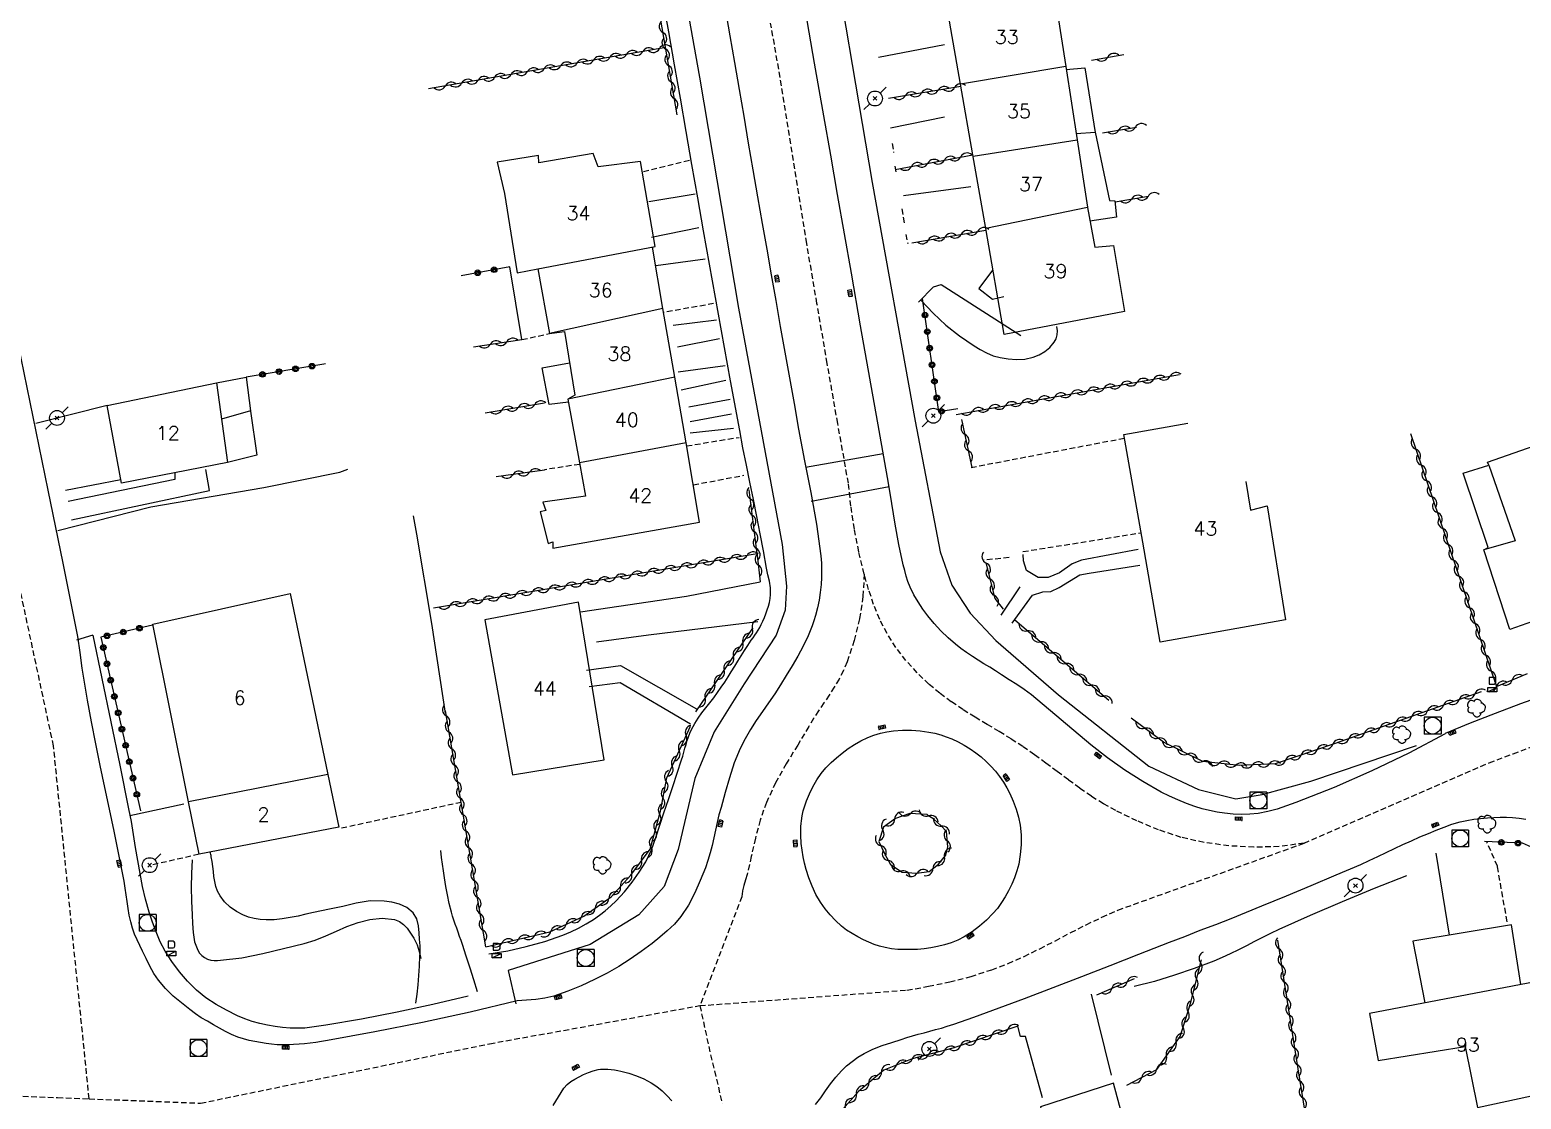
# Model space of a CAD drawing. Header units: millimetres. Extents: x 150997 to 152001, y 151999 to 153001.
# Drawn here: x 151299.4 to 151433.1, y 152300.2 to 152396 of the extents above; entities that cross this region are included whole.
import ezdxf
from ezdxf.enums import TextEntityAlignment as Align

# ---------------------------------------------------------------- set-up
doc = ezdxf.new("R2010")
doc.units = ezdxf.units.MM
doc.linetypes.add('DASHED', pattern=[0.75, 0.5, -0.25])
doc.layers.get('0').update_dxf_attribs({"linetype": 'CONTINUOUS'})
for name, color, linetype in [('W0001', 6, 'DASHED'), ('W0006', 2, 'CONTINUOUS'), ('W0008', 7, 'CONTINUOUS'), ('W0014', 7, 'CONTINUOUS'), ('W0017', 7, 'CONTINUOUS'), ('W0020', 2, 'CONTINUOUS'), ('W0071', 7, 'CONTINUOUS'), ('W0101', 7, 'CONTINUOUS'), ('W0104', 1, 'CONTINUOUS'), ('W0112', 1, 'DASHED'), ('W0211', 2, 'CONTINUOUS'), ('W0300', 7, 'CONTINUOUS'), ('W0310', 3, 'CONTINUOUS'), ('W0323', 7, 'CONTINUOUS'), ('W0330', 7, 'CONTINUOUS'), ('W0333', 7, 'CONTINUOUS'), ('W0401', 7, 'CONTINUOUS'), ('W0420', 7, 'CONTINUOUS'), ('W0438', 7, 'CONTINUOUS'), ('W0473', 7, 'CONTINUOUS'), ('W0991', 7, 'CONTINUOUS'), ('W1102', 7, 'CONTINUOUS')]:
    doc.layers.add(name, color=color, linetype=linetype)
doc.styles.get("Standard").update_dxf_attribs({"font": 'romans.shx', "width": 0.85})

# ---------------------------------------------------------------- blocks, each defined once
blk = doc.blocks.new('T401')
for p, q in [((-0.3, 0.3), (0, 0.3)), ((-0.3, -0.25), (-0.3, 0.3)), ((-0.3, 0.15), (0, 0.15)), ((-0.3, 0), (0, 0)), ((0, 0.3), (0, -0.25)), ((-0.3, -0.15), (0, -0.15)), ((-0.3, -0.25), (-0.3, -0.3)), ((-0.3, -0.3), (0, -0.3)), ((0, -0.3), (0, -0.25))]:
    blk.add_line(p, q)
blk = doc.blocks.new('T473')
for p, q in [((-0.166667, 0.166667), (0.166667, -0.166667)), ((-0.166667, -0.166667), (0.166667, 0.166667)), ((0.500001, 0.500001), (1.000002, 1.000002)), ((-1.000002, -1.000002), (-0.500001, -0.500001))]:
    blk.add_line(p, q)
blk.add_ellipse((0, 0), major_axis=(0.471405, 0.471405), ratio=1, start_param=5.4977871438, end_param=11.780972451)
blk = doc.blocks.new('T420')
for p, q in [((0.75, 0.75), (-0.75, 0.75)), ((-0.75, 0.75), (-0.75, -0.75)), ((0.75, 0.75), (0.75, -0.75)), ((0.75, -0.75), (-0.75, -0.75))]:
    blk.add_line(p, q)
blk.add_ellipse((0, 0), major_axis=(-0.53, 0.53), ratio=1, start_param=3.926991, end_param=10.210176)
blk = doc.blocks.new('T300')
for p, q in [((-0.8, 0.51), (-0.86, 0.34)), ((-0.86, 0.34), (-0.86, 0.17)), ((-0.86, 0.17), (-0.74, 0.06)), ((-0.69, 0.63), (-0.8, 0.51)), ((-0.8, -0.06), (-0.74, 0.06)), ((-0.74, 0.06), (-0.69, 0.11)), ((-0.57, 0.69), (-0.69, 0.63)), ((-0.46, 0.69), (-0.57, 0.69)), ((-0.29, 0.63), (-0.46, 0.69)), ((-0.29, 0.63), (-0.17, 0.74)), ((-0.23, 0.57), (-0.29, 0.63)), ((-0.17, 0.74), (-0.06, 0.8)), ((-0.06, 0.8), (0.06, 0.8)), ((0.06, 0.8), (0.23, 0.74)), ((0.23, 0.74), (0.34, 0.63)), ((0.34, 0.63), (0.4, 0.51)), ((0.46, 0.46), (0.34, 0.46)), ((0.4, 0.51), (0.4, 0.46)), ((0.57, 0.4), (0.46, 0.46)), ((0.57, 0.4), (0.69, 0.29)), ((0.69, 0.29), (0.74, 0.17)), ((0.74, 0.06), (0.69, -0.17)), ((0.74, 0.17), (0.74, 0.06)), ((-0.8, -0.17), (-0.8, -0.06)), ((-0.8, -0.23), (-0.8, -0.17)), ((-0.74, -0.34), (-0.8, -0.23)), ((-0.69, -0.4), (-0.74, -0.34)), ((-0.51, -0.46), (-0.69, -0.4)), ((-0.4, -0.46), (-0.51, -0.46)), ((-0.4, -0.46), (-0.34, -0.46)), ((-0.34, -0.46), (-0.34, -0.4)), ((-0.34, -0.51), (-0.34, -0.46)), ((-0.29, -0.63), (-0.34, -0.51)), ((-0.17, -0.74), (-0.29, -0.63)), ((-0.06, -0.8), (-0.17, -0.74)), ((0.06, -0.8), (-0.06, -0.8)), ((0.17, -0.74), (0.06, -0.8)), ((0.23, -0.69), (0.17, -0.74)), ((0.29, -0.46), (0.23, -0.46)), ((0.29, -0.63), (0.23, -0.69)), ((0.46, -0.4), (0.29, -0.46)), ((0.34, -0.51), (0.29, -0.63)), ((0.34, -0.51), (0.34, -0.46)), ((0.57, -0.34), (0.46, -0.4)), ((0.63, -0.29), (0.57, -0.34)), ((0.69, -0.17), (0.63, -0.29))]:
    blk.add_line(p, q)
blk = doc.blocks.new('T438')
for p, q in [((-0.4, 0.2), (0.4, 0.2)), ((-0.4, -0.2), (-0.4, 0.2)), ((0.15, 1.1), (-0.3, 1.1)), ((-0.3, 1.1), (-0.3, 0.5)), ((-0.3, 0.5), (0.15, 0.5)), ((0.3, 0.65), (0.3, 0.95)), ((0.4, 0.2), (0.4, -0.2))]:
    blk.add_line(p, q)
at = {"flags": 128}
for points in [[(-0.4, -0.2), (0.4, 0.2)], [(0.4, -0.2), (-0.4, -0.2)]]:
    blk.add_lwpolyline(points, dxfattribs=at)
for centre, major_axis, start_param, end_param in [((0.15, 0.95), (0.106, -0.106), 0.785398, 2.356194), ((0.15, 0.65), (0.106, 0.106), 3.926991, 5.497787)]:
    blk.add_ellipse(centre, major_axis=major_axis, ratio=1, start_param=start_param, end_param=end_param)
blk = doc.blocks.new('t310o')
at = {"color": 0, "linetype": 'Continuous'}
for centre, start, end in [((-0.5, 0.38), 216.8699, 323.1304), ((0.5, -0.37), 36.8699, 143.1303)]:
    blk.add_arc(centre, 0.625, start, end, dxfattribs=at)
blk = doc.blocks.new('t323o')
at = {"color": 0, "linetype": 'Continuous'}
for radius in [0.25, 0.15]:
    blk.add_circle((0, 0), radius, dxfattribs=at)

msp = doc.modelspace()

# ---------------------------------------------------------------- linework, layer by layer
at = {"layer": 'W0001'}
for points in [[(151304.71, 152300.24), (151301.52, 152331.87), (151296.77, 152354.07), (151291.53, 152380.4), (151285.92, 152405.06), (151279.6, 152423.02), (151269.63, 152442.13), (151255.44, 152465.66), (151242.79, 152486.67), (151228.86, 152509.55), (151209.53, 152544.56)], [(151372.79, 152355.4), (151371.83, 152360.77), (151370.89, 152366.15), (151369.97, 152371.52), (151369.05, 152376.9), (151368.69, 152379.13), (151368.33, 152381.36), (151367.97, 152383.59), (151367.62, 152385.83), (151367.27, 152388.06), (151366.91, 152390.29), (151366.54, 152392.52), (151366.15, 152394.75), (151365.8, 152396.64)], [(151413.65, 152323.15), (151411.41, 152322.85), (151409.15, 152322.78), (151406.9, 152322.91), (151404.67, 152323.21), (151402.61, 152323.67), (151400.6, 152324.34), (151398.65, 152325.15), (151396.76, 152326.07), (151395.65, 152326.68), (151394.57, 152327.35), (151393.53, 152328.07), (151392.51, 152328.82), (151391.5, 152329.57), (151390.49, 152330.33), (151389.47, 152331.08), (151388.44, 152331.8), (151387.38, 152332.49), (151386.31, 152333.15), (151385.22, 152333.8), (151384.14, 152334.45), (151383.06, 152335.12), (151382.01, 152335.83), (151380.99, 152336.58), (151380.01, 152337.4), (151378.95, 152338.42), (151377.95, 152339.52), (151377.05, 152340.69), (151376.25, 152341.93), (151375.59, 152343.21), (151375.05, 152344.54), (151374.6, 152345.89), (151374.2, 152347.27), (151373.72, 152349.27), (151373.32, 152351.3), (151373.01, 152353.35), (151372.79, 152355.4)], [(151197.88, 152353.77), (151214.85, 152338.08), (151230.73, 152325.01), (151246.29, 152314.82), (151259.99, 152307.4), (151277.78, 152301.28), (151301.87, 152300.35), (151304.71, 152300.24)], [(151374.2, 152347.27), (151374.09, 152345.25), (151373.79, 152343.26), (151373.31, 152341.3), (151372.67, 152339.39), (151372.34, 152338.61), (151371.95, 152337.85), (151371.52, 152337.13), (151371.06, 152336.41), (151370.59, 152335.72), (151370.12, 152335.02), (151369.66, 152334.32), (151369.23, 152333.6), (151368.24, 152331.93), (151367.22, 152330.27), (151366.26, 152328.57), (151365.44, 152326.8), (151364.88, 152325.22), (151364.45, 152323.59), (151364.08, 152321.96), (151363.7, 152320.34), (151363.56, 152319.85), (151363.42, 152319.36), (151363.3, 152318.86), (151363.23, 152318.35), (151359.47, 152308.59)], [(151413.65, 152323.15), (151430.24, 152330.35), (151432.39, 152331.17), (151434.54, 152331.97), (151436.69, 152332.75), (151438.86, 152333.5), (151442.32, 152334.63)], [(151359.47, 152308.59), (151378.04, 152309.98), (151379.97, 152310.32), (151381.88, 152310.72), (151383.78, 152311.21), (151385.64, 152311.81), (151387.11, 152312.37), (151388.54, 152313), (151389.95, 152313.69), (151391.34, 152314.4), (151392.72, 152315.13), (151394.11, 152315.84), (151395.52, 152316.52), (151396.95, 152317.15), (151413.65, 152323.15)], [(151304.71, 152300.24), (151314.71, 152299.85), (151340.61, 152305.17), (151359.47, 152308.59)], [(151359.47, 152308.59), (151360.42, 152304.19), (151361.48, 152299.81)]]:
    msp.add_lwpolyline(points, dxfattribs=at)
at = {"layer": 'W0006'}
for points in [[(151348.95, 152527.27), (151350.63, 152521.86), (151353.71, 152504.88), (151357.05, 152485.73), (151360.17, 152467.26), (151363.45, 152448.27), (151367.33, 152426.13), (151370.75, 152406.88), (151374.92, 152382.36), (151378.76, 152360.97), (151381, 152349.27), (151382.06, 152346.26), (151383.71, 152343.76), (151386.01, 152341.31), (151391.62, 152336.43), (151399.71, 152330.05), (151404.17, 152327.96), (151407.53, 152327.12), (151409.88, 152327.51), (151414.26, 152328.71), (151423.71, 152331.89)], [(151338.18, 152512.93), (151342.16, 152490.07), (151345.31, 152471.88), (151350.78, 152440.74), (151355.79, 152412.23), (151359.44, 152391.8), (151362.93, 152371.1), (151366.84, 152349.93), (151367.24, 152346.18), (151367.12, 152344.02), (151366.31, 152341.8), (151363.44, 152337.42), (151360.75, 152333.13), (151359.01, 152328.96), (151357.52, 152322.57), (151356.26, 152319.26), (151353.99, 152316.73), (151349.62, 152314.08), (151342.29, 152311.74), (151342.98, 152308.76)]]:
    msp.add_lwpolyline(points, dxfattribs=at)
at = {"layer": 'W0008'}
for points in [[(151361.74, 152397.91), (151362.16, 152395.51), (151362.58, 152393.1), (151362.99, 152390.7), (151363.4, 152388.29), (151363.81, 152385.89), (151364.22, 152383.49), (151364.64, 152381.08), (151365.05, 152378.68), (151365.46, 152376.37), (151365.87, 152374.07), (151366.27, 152371.77), (151366.68, 152369.46), (151367.1, 152367.16), (151367.51, 152364.86), (151367.91, 152362.55), (151368.32, 152360.25), (151368.86, 152357.42), (151369.43, 152354.59), (151369.94, 152351.75), (151370.31, 152348.89), (151370.36, 152348.25), (151370.38, 152347.61), (151370.38, 152346.97), (151370.35, 152346.33), (151370.27, 152345.63), (151370.16, 152344.92), (151370.01, 152344.23), (151369.84, 152343.54), (151369.7, 152343.08), (151369.54, 152342.62), (151369.37, 152342.17), (151369.17, 152341.73), (151368.73, 152340.82), (151368.24, 152339.92), (151367.74, 152339.04), (151367.22, 152338.17), (151366.71, 152337.34), (151366.18, 152336.54), (151365.63, 152335.74), (151365.07, 152334.95), (151364.53, 152334.14), (151364, 152333.33), (151363.52, 152332.49), (151363.08, 152331.62), (151362.55, 152330.34), (151362.12, 152329.02), (151361.74, 152327.68), (151361.37, 152326.36), (151361.18, 152325.68), (151361.02, 152325), (151360.87, 152324.32), (151360.72, 152323.64), (151360.56, 152322.95), (151360.39, 152322.27), (151360.19, 152321.6), (151359.96, 152320.94), (151359.51, 152319.8), (151359.02, 152318.69), (151358.44, 152317.6), (151357.76, 152316.58), (151357.19, 152315.9), (151356.54, 152315.29), (151355.87, 152314.72), (151355.18, 152314.17), (151354.22, 152313.45), (151353.23, 152312.76), (151352.21, 152312.11), (151351.16, 152311.51), (151350.01, 152310.92), (151348.83, 152310.37), (151347.62, 152309.88), (151346.39, 152309.45), (151345.58, 152309.26), (151344.75, 152309.15), (151343.92, 152309.08), (151343.09, 152309.01)], [(151426.29, 152332.96), (151423.03, 152331.23), (151419.71, 152329.62), (151416.33, 152328.14), (151412.9, 152326.79), (151412.08, 152326.49), (151411.24, 152326.21), (151410.39, 152325.98), (151409.53, 152325.82), (151408.78, 152325.75), (151408.02, 152325.73), (151407.27, 152325.76), (151406.52, 152325.84), (151405.84, 152325.94), (151405.17, 152326.07), (151404.51, 152326.24), (151403.86, 152326.44), (151403.09, 152326.71), (151402.32, 152327.02), (151401.57, 152327.36), (151400.84, 152327.73), (151399.19, 152328.68), (151397.58, 152329.69), (151396.02, 152330.79), (151394.53, 152331.97), (151389.2, 152336.43), (151388.56, 152336.92), (151387.88, 152337.37), (151387.19, 152337.8), (151386.51, 152338.24), (151385.99, 152338.58), (151385.47, 152338.91), (151384.94, 152339.23), (151384.42, 152339.55), (151383.9, 152339.88), (151383.38, 152340.23), (151382.88, 152340.59), (151382.39, 152340.97), (151381.72, 152341.56), (151381.08, 152342.18), (151380.48, 152342.84), (151379.91, 152343.52), (151379.46, 152344.13), (151379.04, 152344.77), (151378.66, 152345.42), (151378.32, 152346.1), (151378.13, 152346.59), (151377.97, 152347.08), (151377.84, 152347.59), (151377.71, 152348.09), (151377.32, 152349.91), (151376.99, 152351.75), (151376.69, 152353.59), (151376.38, 152355.42), (151375.54, 152360.12), (151374.71, 152364.82), (151373.88, 152369.52), (151373.06, 152374.23), (151372.44, 152377.75), (151371.82, 152381.28), (151371.2, 152384.81), (151370.58, 152388.33), (151369.76, 152393.04), (151368.95, 152397.74)], [(151303.71, 152341.67), (151302.38, 152348.24), (151301.04, 152354.8), (151299.7, 152361.37), (151298.36, 152367.93), (151297.96, 152369.85), (151297.57, 152371.77), (151297.17, 152373.68), (151296.77, 152375.6), (151296.37, 152377.52), (151295.98, 152379.44), (151295.58, 152381.35), (151295.19, 152383.27), (151294.91, 152384.68), (151294.63, 152386.09), (151294.35, 152387.49), (151294.08, 152388.9), (151293.8, 152390.31), (151293.52, 152391.71), (151293.23, 152393.12), (151292.93, 152394.52), (151292.54, 152396.35)]]:
    msp.add_lwpolyline(points, dxfattribs=at)
msp.add_lwpolyline([(151383.18, 152314.76), (151382.6, 152314.47), (151382, 152314.23), (151381.39, 152314.04), (151380.77, 152313.89), (151380.18, 152313.77), (151379.58, 152313.68), (151378.97, 152313.63), (151378.37, 152313.61), (151377.79, 152313.61), (151377.21, 152313.63), (151376.64, 152313.69), (151376.07, 152313.79), (151375.58, 152313.92), (151375.09, 152314.08), (151374.62, 152314.27), (151374.15, 152314.48), (151373.63, 152314.75), (151373.12, 152315.04), (151372.62, 152315.36), (151372.16, 152315.72), (151371.63, 152316.21), (151371.14, 152316.72), (151370.69, 152317.28), (151370.28, 152317.87), (151369.88, 152318.56), (151369.54, 152319.29), (151369.25, 152320.03), (151368.99, 152320.79), (151368.84, 152321.36), (151368.72, 152321.94), (151368.63, 152322.52), (151368.56, 152323.11), (151368.54, 152323.37), (151368.52, 152323.62), (151368.51, 152323.88), (151368.51, 152324.13), (151368.51, 152324.39), (151368.52, 152324.65), (151368.54, 152324.9), (151368.57, 152325.16), (151368.64, 152325.61), (151368.74, 152326.05), (151368.87, 152326.49), (151369.02, 152326.93), (151369.29, 152327.58), (151369.6, 152328.21), (151369.95, 152328.82), (151370.35, 152329.4), (151370.77, 152329.91), (151371.23, 152330.37), (151371.72, 152330.81), (151372.22, 152331.22), (151372.76, 152331.62), (151373.33, 152331.99), (151373.91, 152332.32), (151374.52, 152332.61), (151375.08, 152332.83), (151375.65, 152333.01), (151376.24, 152333.14), (151376.83, 152333.23), (151377.63, 152333.29), (151378.43, 152333.28), (151379.22, 152333.22), (151380.01, 152333.11), (151380.54, 152333.01), (151381.06, 152332.86), (151381.56, 152332.69), (151382.06, 152332.49), (151382.62, 152332.23), (151383.17, 152331.94), (151383.71, 152331.61), (151384.22, 152331.26), (151384.69, 152330.89), (151385.15, 152330.48), (151385.57, 152330.05), (151385.97, 152329.6), (151386.34, 152329.13), (151386.68, 152328.63), (151386.98, 152328.12), (151387.25, 152327.59), (151387.56, 152326.91), (151387.83, 152326.21), (151388.04, 152325.49), (151388.19, 152324.76), (151388.27, 152323.89), (151388.28, 152323.01), (151388.2, 152322.14), (151388.06, 152321.28), (151387.9, 152320.66), (151387.69, 152320.05), (151387.44, 152319.47), (151387.15, 152318.89), (151386.85, 152318.35), (151386.51, 152317.82), (151386.15, 152317.31), (151385.74, 152316.84), (151385.16, 152316.25), (151384.54, 152315.7), (151383.88, 152315.2)], close=True, dxfattribs=at)
at = {"layer": 'W0014'}
for points in [[(151340.55, 152313.24), (151342.24, 152313.51), (151343.91, 152313.88), (151345.56, 152314.34), (151347.17, 152314.9), (151347.89, 152315.2), (151348.59, 152315.54), (151349.27, 152315.91), (151349.93, 152316.32), (151350.47, 152316.7), (151350.99, 152317.1), (151351.49, 152317.53), (151351.96, 152317.99), (151352.7, 152318.8), (151353.4, 152319.65), (151354.04, 152320.54), (151354.61, 152321.48), (151355.12, 152322.54), (151355.52, 152323.65), (151355.88, 152324.76), (151356.24, 152325.86), (151356.65, 152327.05), (151357.05, 152328.23), (151357.44, 152329.42), (151357.83, 152330.61), (151357.94, 152330.96), (151358.04, 152331.3), (151358.13, 152331.65), (151358.23, 152331.99), (151358.33, 152332.34), (151358.45, 152332.68), (151358.58, 152333.02), (151358.73, 152333.35), (151359.01, 152333.86), (151359.32, 152334.35), (151359.66, 152334.82), (151360.01, 152335.28), (151360.36, 152335.74), (151360.72, 152336.19), (151361.06, 152336.65), (151361.39, 152337.13), (151361.7, 152337.59), (151362, 152338.06), (151362.29, 152338.52), (151362.59, 152339), (151362.88, 152339.47), (151363.17, 152339.94), (151363.47, 152340.41), (151363.77, 152340.88), (151363.92, 152341.11), (151364.08, 152341.33), (151364.24, 152341.56), (151364.4, 152341.78), (151364.56, 152342.01), (151364.71, 152342.25), (151364.85, 152342.49), (151364.97, 152342.74), (151365.12, 152343.06), (151365.26, 152343.38), (151365.39, 152343.71), (151365.51, 152344.05), (151365.62, 152344.39), (151365.71, 152344.73), (151365.77, 152345.09), (151365.81, 152345.44), (151365.8, 152346.04), (151365.71, 152346.63), (151365.57, 152347.21), (151365.45, 152347.79), (151365.18, 152349.34), (151364.88, 152350.88), (151364.58, 152352.42), (151364.27, 152353.96), (151363.95, 152355.5), (151363.64, 152357.04), (151363.33, 152358.58), (151363.04, 152360.12), (151362.21, 152364.59), (151361.4, 152369.07), (151360.6, 152373.55), (151359.8, 152378.03), (151359.28, 152381), (151358.75, 152383.97), (151358.24, 152386.94), (151357.72, 152389.92), (151357.2, 152392.89), (151356.68, 152395.86), (151356.16, 152398.83)], [(151305.03, 152341.79), (151303.58, 152341.34)], [(151343.09, 152309.01), (151338.86, 152308.01), (151334.61, 152307.08), (151330.34, 152306.23), (151326.07, 152305.46), (151325.56, 152305.38), (151325.05, 152305.3), (151324.54, 152305.24), (151324.03, 152305.18), (151323.54, 152305.14), (151323.05, 152305.1), (151322.57, 152305.07), (151322.08, 152305.07), (151321.57, 152305.09), (151321.07, 152305.14), (151320.57, 152305.21), (151320.08, 152305.29), (151319.56, 152305.38), (151319.05, 152305.48), (151318.55, 152305.6), (151318.05, 152305.76), (151317.48, 152306), (151316.93, 152306.28), (151316.39, 152306.57), (151315.86, 152306.88), (151315.31, 152307.19), (151314.77, 152307.51), (151314.24, 152307.86), (151313.73, 152308.23), (151312.98, 152308.83), (151312.25, 152309.45), (151311.56, 152310.13), (151310.93, 152310.86), (151310.51, 152311.48), (151310.15, 152312.13), (151309.82, 152312.81), (151309.5, 152313.47), (151309.25, 152313.97), (151309.01, 152314.48), (151308.79, 152314.99), (151308.61, 152315.52), (151308.44, 152316.11), (151308.31, 152316.71), (151308.2, 152317.31), (151308.11, 152317.91), (151308.02, 152318.52), (151307.94, 152319.12), (151307.85, 152319.73), (151307.74, 152320.33), (151307.35, 152322.29), (151306.95, 152324.24), (151306.54, 152326.2), (151306.12, 152328.15), (151305.71, 152330.1), (151305.31, 152332.06), (151304.92, 152334.02), (151304.57, 152335.98), (151304.32, 152337.4), (151304.1, 152338.82), (151303.9, 152340.25), (151303.71, 152341.67)], [(151338.7, 152309.44), (151335.53, 152308.69), (151332.34, 152308), (151329.14, 152307.39), (151325.93, 152306.84), (151325.31, 152306.74), (151324.68, 152306.65), (151324.05, 152306.58), (151323.41, 152306.56), (151322.73, 152306.57), (151322.06, 152306.62), (151321.38, 152306.71), (151320.71, 152306.83), (151320.02, 152306.99), (151319.34, 152307.18), (151318.67, 152307.42), (151318.02, 152307.69), (151317.04, 152308.17), (151316.1, 152308.7), (151315.19, 152309.3), (151314.34, 152309.99), (151313.53, 152310.77), (151312.8, 152311.63), (151312.13, 152312.54), (151311.53, 152313.48), (151311.09, 152314.32), (151310.71, 152315.19), (151310.38, 152316.08), (151310.09, 152316.98), (151309.78, 152318.12), (151309.51, 152319.27), (151309.28, 152320.43), (151309.07, 152321.59), (151308.88, 152322.76), (151308.7, 152323.92), (151308.5, 152325.08), (151308.28, 152326.24), (151307.49, 152330.13), (151306.69, 152334.02), (151305.88, 152337.91), (151305.06, 152341.8)], [(151435.32, 152336.45), (151433.04, 152335.63), (151430.78, 152334.78), (151428.53, 152333.89), (151426.29, 152332.97)], [(151369.85, 152299.73), (151370.3, 152300.34), (151370.73, 152300.96), (151371.18, 152301.58), (151371.65, 152302.18), (151372.16, 152302.75), (151372.63, 152303.18), (151373.12, 152303.59), (151373.64, 152303.96), (151374.19, 152304.3), (151374.99, 152304.69), (151375.82, 152305.01), (151376.67, 152305.29), (151377.51, 152305.56), (151378.02, 152305.73), (151378.54, 152305.88), (151379.05, 152306.02), (151379.57, 152306.16), (151380.08, 152306.3), (151380.6, 152306.44), (151381.12, 152306.58), (151381.63, 152306.74), (151382.23, 152306.93), (151382.83, 152307.14), (151383.44, 152307.34), (151384.04, 152307.55), (151385.18, 152307.97), (151386.31, 152308.38), (151387.45, 152308.81), (151388.58, 152309.24), (151391.15, 152310.22), (151393.71, 152311.2), (151396.27, 152312.2), (151398.82, 152313.2), (151400.2, 152313.74), (151401.58, 152314.27), (151402.96, 152314.8), (151404.34, 152315.34), (151405.72, 152315.87), (151407.1, 152316.41), (151408.48, 152316.96), (151409.85, 152317.52), (151412.07, 152318.43), (151414.29, 152319.36), (151416.51, 152320.3), (151418.72, 152321.25), (151419.48, 152321.6), (151420.24, 152321.95), (151420.99, 152322.3), (151421.75, 152322.66), (151422.5, 152323.02), (151423.26, 152323.37), (151424.03, 152323.71), (151424.8, 152324.03), (151425.49, 152324.32), (151426.19, 152324.59), (151426.9, 152324.85), (151427.63, 152325.06), (151428.23, 152325.19), (151428.85, 152325.29), (151429.46, 152325.36), (151430.08, 152325.42), (151430.65, 152325.46), (151431.21, 152325.48), (151431.78, 152325.48), (151432.34, 152325.45), (151432.93, 152325.39), (151433.52, 152325.31)], [(151346.33, 152299.65), (151347.27, 152301.19), (151347.56, 152301.52), (151347.9, 152301.79), (151348.27, 152302.01), (151348.64, 152302.22), (151349.05, 152302.43), (151349.48, 152302.61), (151349.91, 152302.76), (151350.36, 152302.87), (151350.57, 152302.9), (151350.79, 152302.9), (151351.01, 152302.9), (151351.22, 152302.89), (151351.51, 152302.86), (151351.81, 152302.83), (151352.1, 152302.79), (151352.39, 152302.73), (151353.09, 152302.53), (151353.78, 152302.3), (151354.45, 152302.02), (151355.1, 152301.67), (151355.61, 152301.33), (151356.09, 152300.95), (151356.54, 152300.52), (151356.95, 152300.06)]]:
    msp.add_lwpolyline(points, dxfattribs=at)
at = {"layer": 'W0017'}
for points in [[(151375.49, 152393.58), (151381.4, 152394.72)], [(151376.55, 152387.26), (151381.4, 152388.23)], [(151359.05, 152381.32), (151354.89, 152380.62)], [(151377.74, 152381.2), (151383.76, 152381.99)], [(151359.39, 152378.31), (151355.13, 152377.44)], [(151359.93, 152375.49), (151355.52, 152374.9)], [(151385.7, 152374.5), (151384.49, 152372.87), (151385.72, 152371.9), (151386.71, 152372.14)], [(151379.08, 152371.64), (151380.42, 152373.02), (151381.11, 152373.21), (151381.77, 152372.79), (151388.24, 152368.66)], [(151360.97, 152370.03), (151357.07, 152369.54)], [(151357.46, 152367.62), (151361.24, 152368.37)], [(151361.74, 152365.92), (151357.51, 152365.36)], [(151357.78, 152363.78), (151361.8, 152364.63)], [(151362.18, 152362.92), (151358.47, 152362.22)], [(151306.32, 152362.38), (151299.92, 152360.77)], [(151358.59, 152360.93), (151362.32, 152361.63)], [(151362.49, 152360.32), (151358.59, 152359.89)], [(151312.39, 152356.35), (151312.41, 152355.73), (151302.83, 152353.77)], [(151303.13, 152352.14), (151315.51, 152354.75), (151315.17, 152356.64)], [(151307.54, 152355.72), (151302.58, 152354.76)], [(151398.78, 152349.46), (151393.69, 152348.51), (151392.84, 152348.17), (151391.72, 152347.39), (151390.7, 152346.96), (151389.81, 152346.97), (151388.75, 152347.59), (151388.5, 152348.44), (151388.47, 152349.01)], [(151387.46, 152342.86), (151389.3, 152345.39), (151390.23, 152345.68), (151390.93, 152345.71), (151391.69, 152346.05), (151393.55, 152347.19), (151394.37, 152347.36), (151398.91, 152348.07)], [(151348.77, 152343.88), (151358.28, 152345.28), (151364.88, 152346.56)], [(151386.48, 152343.59), (151388.19, 152346.12)], [(151364.68, 152343), (151354.87, 152341.78), (151350.19, 152341.17)], [(151349.32, 152338.64), (151352.34, 152339.06), (151359.17, 152335.2)], [(151358.64, 152333.81), (151352.33, 152337.53), (151349.53, 152337.15)], [(151308.35, 152325.62), (151313.2, 152326.67)], [(151426.67, 152314.92), (151425.49, 152322.26)], [(151396.39, 152302.37), (151394.58, 152309.62)], [(151390.18, 152300.33), (151388.67, 152305.83), (151388.21, 152305.83), (151387.95, 152306.87)]]:
    msp.add_lwpolyline(points, dxfattribs=at)
at = {"layer": 'W0020'}
for points in [[(151368.93, 152356.85), (151375.9, 152358.07)], [(151376.43, 152355.09), (151369.46, 152353.78)]]:
    msp.add_lwpolyline(points, dxfattribs=at)
at = {"layer": 'W0071'}
for points in [[(151334, 152308.8), (151334.11, 152309.63), (151334.2, 152310.46), (151334.27, 152311.29), (151334.33, 152312.12), (151334.34, 152312.42), (151334.36, 152312.72), (151334.37, 152313.03), (151334.38, 152313.33), (151334.39, 152313.63), (151334.38, 152313.94), (151334.37, 152314.24), (151334.34, 152314.54), (151334.29, 152315.12), (151334.24, 152315.74), (151334.09, 152316.36), (151333.76, 152316.91), (151333.2, 152317.39), (151332.54, 152317.69), (151331.85, 152317.86), (151331.17, 152317.96), (151329.91, 152317.97), (151328.66, 152317.76), (151327.45, 152317.47), (151326.25, 152317.23), (151325.54, 152317.1), (151324.84, 152316.95), (151324.15, 152316.79), (151323.45, 152316.62), (151322.74, 152316.48), (151322.03, 152316.36), (151321.31, 152316.29), (151320.58, 152316.27), (151320.05, 152316.31), (151319.52, 152316.39), (151319, 152316.52), (151318.49, 152316.73), (151317.91, 152317.04), (151317.36, 152317.42), (151316.86, 152317.88), (151316.45, 152318.42), (151316.23, 152318.84), (151316.08, 152319.27), (151315.97, 152319.72), (151315.9, 152320.17), (151315.85, 152320.62), (151315.81, 152321.06), (151315.75, 152321.5), (151315.66, 152321.94), (151315.64, 152322.04), (151315.62, 152322.14), (151315.59, 152322.24), (151315.57, 152322.34)], [(151339.54, 152309.84), (151339.2, 152310.9), (151338.87, 152311.96), (151338.53, 152313.01), (151338.18, 152314.07), (151338.06, 152314.43), (151337.93, 152314.79), (151337.8, 152315.16), (151337.67, 152315.52), (151337.54, 152315.88), (151337.42, 152316.25), (151337.3, 152316.61), (151337.19, 152316.98), (151337, 152317.75), (151336.84, 152318.51), (151336.7, 152319.28), (151336.56, 152320.05), (151336.47, 152320.66), (151336.39, 152321.27), (151336.31, 152321.88), (151336.25, 152322.49)]]:
    msp.add_lwpolyline(points, dxfattribs=at)
at = {"layer": 'W0101'}
for points in [[(151382.84, 152391.17), (151381.64, 152398.02), (151391.22, 152399.62), (151392.28, 152392.77)], [(151392.28, 152392.77), (151393.3, 152386.18)], [(151383.94, 152384.85), (151382.84, 152391.17)], [(151393.3, 152386.18), (151394.23, 152380.16), (151394.21, 152380.11)], [(151355.45, 152376.62), (151354.14, 152384.25), (151350.35, 152383.77), (151349.89, 152384.96), (151345.03, 152384.13), (151345, 152384.77), (151341.29, 152384.17), (151341.96, 152381.37), (151343.1, 152374.27)], [(151385.1, 152378.23), (151383.94, 152384.85)], [(151394.21, 152380.11), (151394.89, 152376.56), (151396.55, 152376.72), (151397.55, 152370.81)], [(151397.55, 152370.81), (151386.75, 152368.73), (151385.1, 152378.23)], [(151355.21, 152376.56), (151355.45, 152376.62)], [(151356.15, 152371.07), (151355.21, 152376.56)], [(151343.1, 152374.27), (151344.94, 152374.61)], [(151344.94, 152374.61), (151346, 152368.82)], [(151357.21, 152364.92), (151356.15, 152371.07)], [(151346, 152368.82), (151347.34, 152369.02)], [(151347.34, 152369.02), (151348.26, 152363.31)], [(151317.12, 152357.28), (151307.6, 152355.41), (151306.32, 152362.38), (151316.14, 152364.4)], [(151316.14, 152364.4), (151317.12, 152357.28)], [(151358.23, 152359.03), (151357.21, 152364.92)], [(151348.26, 152363.31), (151347.63, 152362.95), (151348.67, 152357.25)], [(151411.99, 152343.17), (151400.73, 152341.15), (151399.17, 152350.12), (151397.47, 152359.77), (151403.23, 152360.8)], [(151430.22, 152357.02), (151430.1, 152357.29), (151438.38, 152360.2), (151443.26, 152346.24)], [(151346.28, 152349.6), (151359.45, 152351.92), (151358.23, 152359.03)], [(151348.67, 152357.25), (151349.21, 152354.26), (151345.4, 152353.7), (151345.67, 152352.96), (151345.14, 152352.85), (151345.87, 152350.01), (151346.29, 152350.17), (151346.28, 152349.6)], [(151443.26, 152346.24), (151432.1, 152342.29), (151429.75, 152349.44), (151430.15, 152349.64), (151427.92, 152356.32), (151430.22, 152357.02)], [(151408.42, 152355.56), (151408.83, 152352.98), (151410.32, 152353.38), (151411.99, 152343.17)], [(151313.62, 152326.85), (151310.41, 152342.77), (151322.75, 152345.52), (151326.12, 152329.29)], [(151326.12, 152329.29), (151327.09, 152324.59)], [(151327.09, 152324.59), (151314.57, 152322.15), (151313.62, 152326.85)]]:
    msp.add_lwpolyline(points, dxfattribs=at)
for points in [[(151350.89, 152330.62), (151348.59, 152344.76), (151340.19, 152343.18), (151342.67, 152329.26)], [(151437.36, 152301.23), (151436.22, 152307.2), (151434.91, 152307.06), (151434.36, 152310.72), (151419.52, 152307.87), (151420.29, 152303.66), (151428.08, 152304.92), (151429.19, 152299.46)], [(151400.35, 152287.55), (151396.56, 152301.65), (151390.02, 152299.52), (151390.47, 152297.36), (151380.63, 152294.52), (151383.11, 152286.17), (151393.2, 152288.73), (151394.05, 152285.89)]]:
    msp.add_lwpolyline(points, close=True, dxfattribs=at)
at = {"layer": 'W0104'}
for points in [[(151392.32, 152392.49), (151393.98, 152392.65), (151394.91, 152386.83), (151394.91, 152386.86), (151396.19, 152380.76), (151396.68, 152380.73), (151396.83, 152379.26), (151394.44, 152378.9)], [(151394.91, 152386.83), (151393.22, 152386.71)], [(151343.1, 152374.27), (151344.94, 152374.62)], [(151347.68, 152362.67), (151345.97, 152362.45), (151345.33, 152365.76), (151347.79, 152366.19)], [(151316.14, 152364.4), (151318.78, 152364.91), (151319.17, 152361.91), (151319.17, 152361.88), (151319.75, 152357.93), (151317.12, 152357.28)], [(151319.17, 152361.91), (151316.59, 152361.16)], [(151430.22, 152357.02), (151432.56, 152350.25), (151429.75, 152349.44)], [(151433.09, 152310.47), (151432.24, 152315.84), (151423.38, 152314.37), (151424.48, 152308.83)]]:
    msp.add_lwpolyline(points, dxfattribs=at)
at = {"layer": 'W0112'}
for points in [[(151376.72, 152385.84), (151376.84, 152385.04)], [(151358.53, 152384.32), (151354.31, 152383.28)], [(151376.96, 152383.81), (151377.07, 152383.12)], [(151377.58, 152379.99), (151377.8, 152378.71)], [(151377.93, 152377.7), (151378.11, 152376.9)], [(151360.7, 152371.51), (151356.22, 152370.71)], [(151343.52, 152368.28), (151346, 152368.82)], [(151358.28, 152358.75), (151362.98, 152359.52)], [(151397.53, 152359.42), (151383.67, 152356.77)], [(151348.7, 152357.1), (151345.55, 152356.62), (151345.55, 152356.59)], [(151358.88, 152355.26), (151363.41, 152356.12)], [(151388.44, 152349.28), (151399.02, 152350.97)], [(151387.2, 152348.76), (151384.85, 152348.49)], [(151327.34, 152324.52), (151338.25, 152326.87)], [(151431.86, 152316.11), (151430.97, 152321.04), (151430.97, 152321.09), (151430.03, 152323.25)], [(151314.57, 152322.15), (151310.06, 152321.13)]]:
    msp.add_lwpolyline(points, dxfattribs=at)
at = {"layer": 'W0211'}
for points in [[(151379.3, 152371.79), (151380.38, 152370.65), (151381.53, 152369.58), (151382.75, 152368.61), (151384.05, 152367.72), (151384.59, 152367.39), (151385.16, 152367.09), (151385.76, 152366.84), (151386.38, 152366.67), (151387.11, 152366.55), (151387.85, 152366.5), (151388.6, 152366.54), (151389.34, 152366.71), (151389.88, 152366.91), (151390.4, 152367.2), (151390.86, 152367.57), (151391.24, 152368.04), (151391.4, 152368.36), (151391.49, 152368.72), (151391.52, 152369.08), (151391.47, 152369.45)], [(151313.95, 152321.67), (151313.88, 152320.44), (151313.85, 152319.2), (151313.88, 152317.96), (151313.95, 152316.73), (151313.99, 152315.94), (151314.03, 152315.13), (151314.16, 152314.32), (151314.45, 152313.55), (151314.61, 152313.29), (151314.82, 152313.07), (151315.05, 152312.89), (151315.32, 152312.74), (151315.61, 152312.66), (151315.91, 152312.63), (151316.21, 152312.64), (151316.5, 152312.66), (151318.41, 152312.87), (151320.29, 152313.25), (151322.15, 152313.7), (151324, 152314.15), (151324.99, 152314.45), (151325.94, 152314.84), (151326.88, 152315.26), (151327.81, 152315.68), (151328.83, 152316.05), (151329.89, 152316.32), (151330.99, 152316.42), (151332.09, 152316.31), (151332.53, 152316.14), (151332.91, 152315.86), (151333.22, 152315.53), (151333.48, 152315.18), (151333.83, 152314.63), (151334.11, 152314.05), (151334.31, 152313.43), (151334.44, 152312.8)]]:
    msp.add_lwpolyline(points, dxfattribs=at)
at = {"layer": 'W0300'}
for points in [[(151336.67, 152334.81), (151335.43, 152342.83), (151334.08, 152350.83), (151333.78, 152352.49)], [(151422.83, 152320.22), (151419.94, 152319.08), (151417.06, 152317.9), (151414.2, 152316.67), (151411.37, 152315.4), (151410.63, 152315.05), (151409.91, 152314.7), (151409.19, 152314.33), (151408.47, 152313.96), (151407.75, 152313.6), (151407.02, 152313.24), (151406.29, 152312.9), (151405.54, 152312.58), (151403.8, 152311.91), (151402.02, 152311.31), (151400.23, 152310.76), (151398.42, 152310.29)]]:
    msp.add_lwpolyline(points, dxfattribs=at)
at = {"layer": 'W0310'}
for points in [[(151357.42, 152388.41), (151355.19, 152401.45)], [(151356.42, 152394.46), (151335.15, 152390.75)], [(151394.57, 152393.31), (151397.49, 152393.84)], [(151382.87, 152390.97), (151376.39, 152389.9)], [(151395.56, 152386.82), (151398.62, 152387.32)], [(151376.97, 152383.52), (151383.94, 152384.85)], [(151396.69, 152380.62), (151399.7, 152381.12)], [(151378.48, 152376.94), (151385.12, 152378.1)], [(151339.18, 152367.63), (151343.52, 152368.28)], [(151382.44, 152361.58), (151402.48, 152365.14)], [(151340.22, 152361.71), (151345.55, 152362.6)], [(151383.87, 152356.83), (151382.96, 152361.12)], [(151423.18, 152359.87), (151430.88, 152337.18), (151433.68, 152338.36)], [(151345.55, 152356.59), (151341.22, 152355.97)], [(151364.9, 152346.57), (151364.63, 152348.95), (151364.62, 152349.08), (151363.9, 152354.81)], [(151364.62, 152349.08), (151335.59, 152344.21)], [(151386.69, 152344.11), (151385.94, 152345.09), (151385.14, 152348.28)], [(151359.11, 152334.93), (151364.23, 152342.43)], [(151396.14, 152335.94), (151387.7, 152343.14)], [(151429.51, 152336.71), (151416.42, 152332.08), (151411.04, 152330.27), (151407.82, 152330.11), (151404.56, 152330.48), (151401.04, 152332.2), (151398.15, 152334.34)], [(151340.28, 152313.87), (151336.66, 152335)], [(151340.28, 152313.87), (151346.01, 152315.19), (151349.06, 152316.62), (151351.52, 152318.35), (151353.27, 152320.27), (151355.01, 152322.6), (151355.94, 152326.01), (151356.52, 152329), (151358.63, 152333.64)], [(151414.96, 152291.45), (151412.97, 152303.86), (151411.29, 152314.45)], [(151397.75, 152301.47), (151400.43, 152302.86), (151402.54, 152305.81), (151403.47, 152308.78), (151404.44, 152312.7)], [(151398.42, 152310.99), (151395.02, 152309.54)], [(151387.88, 152306.73), (151382.14, 152304.77), (151378.5, 152303.81), (151375.96, 152302.82), (151373.7, 152300.88), (151371.33, 152298.24), (151370.01, 152294.97), (151369.66, 152291.59), (151369.98, 152288.86), (151370.76, 152286.83), (151377.1, 152262.23)]]:
    msp.add_lwpolyline(points, dxfattribs=at)
msp.add_lwpolyline([(151379.85, 152325.73), (151378.29, 152325.81), (151377.02, 152325.37), (151375.93, 152324.57), (151375.53, 152323.29), (151376.04, 152322.15), (151376.57, 152321.24), (151377.6, 152320.56), (151378.89, 152320.46), (151380.02, 152320.6), (151380.87, 152321.26), (151381.53, 152322.07), (151381.69, 152322.83), (151381.59, 152324.21), (151381.11, 152324.7), (151380.44, 152325.31), (151379.96, 152325.61)], close=True, dxfattribs=at)
at = {"layer": 'W0323'}
for points in [[(151342.42, 152374.79), (151338.07, 152374)], [(151382.6, 152362.08), (151380.89, 152361.81), (151379.44, 152371.96)], [(151325.9, 152366.11), (151325.74, 152366.08), (151318.78, 152364.91)], [(151310.38, 152342.69), (151305.77, 152341.6), (151309.32, 152326.06)], [(151441.68, 152311.55), (151440.33, 152316.14), (151439.03, 152318.85), (151437.53, 152320.85), (151435.39, 152322.2), (151433.23, 152323.14), (151429.83, 152323.29)]]:
    msp.add_lwpolyline(points, dxfattribs=at)
at = {"layer": 'W0330'}
msp.add_lwpolyline([(151301.91, 152351.18), (151310.25, 152353.29), (151320.38, 152355.02), (151327.18, 152356.39), (151327.91, 152356.67)], dxfattribs=at)
at = {"layer": 'W0333'}
msp.add_lwpolyline([(151343.52, 152368.28), (151342.42, 152374.79)], dxfattribs=at)
at = {"layer": 'W1102'}
for points in [[(151392.28, 152392.77), (151382.84, 152391.17)], [(151383.96, 152384.73), (151393.3, 152386.18)], [(151394.21, 152380.11), (151385.1, 152378.23)], [(151344.94, 152374.62), (151355.45, 152376.62)], [(151356.15, 152371.07), (151346, 152368.82)], [(151357.21, 152364.92), (151347.63, 152362.95)], [(151358.23, 152359.03), (151348.67, 152357.25)], [(151326.12, 152329.29), (151313.62, 152326.85)]]:
    msp.add_lwpolyline(points, dxfattribs=at)

# ---------------------------------------------------------------- block references
at = {"layer": 'W0300'}
for p in [(151429.14, 152335.25), (151422.43, 152332.87), (151430.07, 152324.86), (151350.75, 152321.17)]:
    msp.add_blockref('T300', p, dxfattribs=at)
at = {"layer": 'W0310'}
for p, rotation in [((151356.16, 152395.8), 99.71782564259559), ((151355.84, 152394.36), 189.8924379323893), ((151356.41, 152394.32), 99.71782564259559), ((151346.98, 152392.82), 189.8924379323893), ((151348.45, 152393.07), 189.8924379323893), ((151349.93, 152393.33), 189.8924379323893), ((151351.41, 152393.59), 189.8924379323893), ((151352.89, 152393.85), 189.8924379323893), ((151354.36, 152394.1), 189.8924379323893), ((151356.67, 152392.84), 99.71782564259559), ((151396.04, 152393.58), 10.40715230906542), ((151339.59, 152391.53), 189.8924379323893), ((151341.07, 152391.79), 189.8924379323893), ((151342.54, 152392.04), 189.8924379323893), ((151344.02, 152392.3), 189.8924379323893), ((151345.5, 152392.56), 189.8924379323893), ((151356.92, 152391.36), 99.71782564259559), ((151336.63, 152391.01), 189.8924379323893), ((151338.11, 152391.27), 189.8924379323893), ((151357.17, 152389.88), 99.71782564259559), ((151377.87, 152390.14), 189.4436843060531), ((151379.35, 152390.39), 189.4436843060531), ((151380.83, 152390.63), 189.4436843060531), ((151382.31, 152390.88), 189.4436843060531), ((151397.04, 152387.06), 9.324063339173891), ((151398.52, 152387.3), 9.324063339173891), ((151378.44, 152383.8), 10.78278755016252), ((151379.91, 152384.08), 10.78278755016252), ((151381.39, 152384.36), 10.78278755016252), ((151382.86, 152384.65), 10.78278755016252), ((151398.17, 152380.87), 9.424280959012773), ((151399.65, 152381.11), 9.424280959012773), ((151379.96, 152377.2), 9.90843962147256), ((151381.44, 152377.46), 9.90843962147256), ((151382.91, 152377.72), 9.90843962147256), ((151384.39, 152377.98), 9.90843962147256), ((151340.67, 152367.85), 8.467807548334717), ((151342.15, 152368.07), 8.467807548334717), ((151400.16, 152364.73), 10.05525068929902), ((151401.64, 152364.99), 10.05525068929902), ((151392.78, 152363.42), 10.05525068929902), ((151394.25, 152363.68), 10.05525068929902), ((151395.73, 152363.94), 10.05525068929902), ((151397.21, 152364.2), 10.05525068929902), ((151398.68, 152364.46), 10.05525068929902), ((151343.18, 152362.2), 9.446429189006121), ((151344.66, 152362.45), 9.446429189006121), ((151385.39, 152362.11), 10.05525068929902), ((151386.87, 152362.37), 10.05525068929902), ((151388.35, 152362.63), 10.05525068929902), ((151389.82, 152362.89), 10.05525068929902), ((151391.3, 152363.16), 10.05525068929902), ((151341.7, 152361.96), 9.446429189006121), ((151383.91, 152361.85), 10.05525068929902), ((151383.25, 152359.77), 101.9458992527019), ((151383.56, 152358.3), 101.9458992527019), ((151423.66, 152358.46), 288.7414878566133), ((151424.15, 152357.03), 288.7414878566133), ((151342.7, 152356.18), 188.2087836828325), ((151344.19, 152356.39), 188.2087836828325), ((151424.63, 152355.61), 288.7414878566133), ((151364, 152354.02), 97.20265786900723), ((151425.11, 152354.19), 288.7414878566133), ((151364.19, 152352.53), 97.20265786900723), ((151425.59, 152352.77), 288.7414878566133), ((151364.37, 152351.04), 97.20265786900723), ((151426.07, 152351.35), 288.7414878566133), ((151364.56, 152349.55), 97.20265786900723), ((151426.56, 152349.93), 288.7414878566133), ((151362.22, 152348.68), 189.5333646756578), ((151363.7, 152348.93), 189.5333646756578), ((151385.15, 152348.26), 104.0827360492851), ((151427.04, 152348.51), 288.7414878566133), ((151354.82, 152347.44), 189.5333646756578), ((151356.3, 152347.69), 189.5333646756578), ((151357.78, 152347.94), 189.5333646756578), ((151359.26, 152348.18), 189.5333646756578), ((151360.74, 152348.43), 189.5333646756578), ((151364.73, 152348.06), 96.6385908125406), ((151385.51, 152346.8), 104.0827360492851), ((151427.52, 152347.09), 288.7414878566133), ((151347.43, 152346.2), 189.5333646756578), ((151348.91, 152346.45), 189.5333646756578), ((151350.39, 152346.69), 189.5333646756578), ((151351.87, 152346.94), 189.5333646756578), ((151353.34, 152347.19), 189.5333646756578), ((151428, 152345.67), 288.7414878566133), ((151338.55, 152344.71), 189.5333646756578), ((151340.03, 152344.96), 189.5333646756578), ((151341.51, 152345.2), 189.5333646756578), ((151342.99, 152345.45), 189.5333646756578), ((151344.47, 152345.7), 189.5333646756578), ((151345.95, 152345.95), 189.5333646756578), ((151385.88, 152345.35), 104.0827360492851), ((151428.48, 152344.25), 288.7414878566133), ((151337.07, 152344.46), 189.5333646756578), ((151428.97, 152342.83), 288.7414878566133), ((151364.19, 152342.36), 55.67448638003623), ((151388.84, 152342.17), 139.547711465483), ((151429.45, 152341.41), 288.7414878566133), ((151363.34, 152341.13), 55.67448638003623), ((151389.98, 152341.19), 139.547711465483), ((151362.49, 152339.89), 55.67448638003623), ((151391.12, 152340.22), 139.547711465483), ((151392.26, 152339.25), 139.547711465483), ((151429.93, 152339.99), 288.7414878566133), ((151361.65, 152338.65), 55.67448638003623), ((151393.41, 152338.27), 139.547711465483), ((151430.41, 152338.57), 288.7414878566133), ((151432.3, 152337.78), 22.96554102944469), ((151359.96, 152336.17), 55.67448638003623), ((151360.8, 152337.41), 55.67448638003623), ((151394.55, 152337.3), 139.547711465483), ((151395.69, 152336.33), 139.547711465483), ((151428.96, 152336.52), 199.471166620061), ((151430.91, 152337.19), 22.96554102944469), ((151426.13, 152335.52), 199.471166620061), ((151427.55, 152336.02), 199.471166620061), ((151336.73, 152334.57), 99.72810531017218), ((151421.89, 152334.02), 199.471166620061), ((151423.3, 152334.52), 199.471166620061), ((151424.72, 152335.02), 199.471166620061), ((151336.99, 152333.09), 99.72810531017218), ((151358.24, 152332.79), 65.65549920860197), ((151399.35, 152333.45), 143.4711446334428), ((151400.56, 152332.56), 143.4711446334428), ((151417.65, 152332.52), 199.471166620061), ((151419.06, 152333.02), 199.471166620061), ((151420.47, 152333.52), 199.471166620061), ((151337.24, 152331.61), 99.72810531017218), ((151357.62, 152331.42), 65.65549920860197), ((151401.85, 152331.8), 153.8917392090166), ((151403.2, 152331.14), 153.8917392090166), ((151414.81, 152331.54), 198.6362548994266), ((151416.23, 152332.02), 198.6362548994266), ((151337.49, 152330.13), 99.72810531017218), ((151357, 152330.06), 65.65549920860197), ((151404.54, 152330.48), 153.8917392090166), ((151406.03, 152330.31), 173.7003081417166), ((151407.52, 152330.15), 173.7003081417166), ((151409.02, 152330.17), 182.7736516888904), ((151410.52, 152330.25), 182.7736516888904), ((151411.97, 152330.58), 198.6362548994266), ((151413.39, 152331.06), 198.6362548994266), ((151337.75, 152328.65), 99.72810531017218), ((151356.46, 152328.67), 78.99286529463072), ((151338, 152327.17), 99.72810531017218), ((151356.17, 152327.19), 78.99286529463072), ((151338.26, 152325.7), 99.72810531017218), ((151355.87, 152325.73), 74.61124541025478), ((151338.51, 152324.22), 99.72810531017218), ((151355.47, 152324.28), 74.61124541025478), ((151375.86, 152324.34), 252.887857188359), ((151376.94, 152325.32), 216.4559424200171), ((151378.35, 152325.81), 176.8911432040008), ((151379.98, 152325.6), 147.646781006425), ((151381.14, 152324.67), 134.5861057989206), ((151338.76, 152322.74), 99.72810531017218), ((151355.07, 152322.83), 74.61124541025478), ((151375.69, 152322.93), 294.3370882763662), ((151381.65, 152323.36), 93.89111482872066), ((151354.25, 152321.59), 53.33946961863195), ((151376.37, 152321.59), 299.9599747188502), ((151381.41, 152321.92), 50.89551701140076), ((151339.02, 152321.26), 99.72810531017218), ((151353.36, 152320.39), 53.33946961863195), ((151377.48, 152320.64), 326.6715782177473), ((151380.36, 152320.86), 37.66562119839033), ((151339.27, 152319.78), 99.72810531017218), ((151352.36, 152319.27), 47.64637170865554), ((151378.96, 152320.47), 6.848803489789412), ((151339.52, 152318.3), 99.72810531017218), ((151351.31, 152318.2), 35.15089350379182), ((151339.78, 152316.83), 99.72810531017218), ((151348.84, 152316.51), 25.1124291584725), ((151350.09, 152317.34), 35.15089350379182), ((151340.03, 152315.35), 99.72810531017218), ((151346.12, 152315.24), 25.1124291584725), ((151347.48, 152315.88), 25.1124291584725), ((151341.74, 152314.21), 12.96170373920541), ((151343.21, 152314.54), 12.96170373920541), ((151344.67, 152314.88), 12.96170373920541), ((151411.42, 152313.67), 98.97068326523974), ((151404.37, 152312.42), 76.11517754428873), ((151411.65, 152312.18), 98.97068326523974), ((151404.01, 152310.96), 76.11517754428873), ((151411.89, 152310.7), 98.97068326523974), ((151396.4, 152310.13), 203.0682990282336), ((151397.78, 152310.72), 203.0682990282336), ((151403.65, 152309.51), 76.11517754428873), ((151403.24, 152308.06), 72.70407464730528), ((151412.12, 152309.22), 98.97068326523974), ((151402.8, 152306.63), 72.70407464730528), ((151412.35, 152307.74), 98.97068326523974), ((151385.67, 152305.98), 198.8917290085697), ((151387.09, 152306.47), 198.8917290085697), ((151412.59, 152306.26), 98.97068326523974), ((151381.4, 152304.57), 194.8264799701667), ((151382.83, 152305.01), 198.8917290085697), ((151384.25, 152305.49), 198.8917290085697), ((151401.3, 152304.07), 54.35388766269063), ((151402.17, 152305.29), 54.35388766269063), ((151412.82, 152304.78), 98.97068326523974), ((151377.1, 152303.26), 201.2145033653942), ((151378.5, 152303.81), 194.8264799701667), ((151379.95, 152304.19), 194.8264799701667), ((151413.06, 152303.29), 99.13636427851388), ((151374.61, 152301.66), 220.6367061235526), ((151375.75, 152302.64), 220.6367061235526), ((151399.09, 152302.16), 27.41507455821606), ((151400.42, 152302.86), 27.41507455821606), ((151413.3, 152301.81), 99.13636427851388), ((151373.5, 152300.66), 228.0919037468128), ((151413.53, 152300.33), 99.13636427851388), ((151372.5, 152299.54), 228.0919037468128)]:
    msp.add_blockref('t310o', p, dxfattribs=dict(at, rotation=rotation))
at = {"layer": 'W0323'}
for p, rotation in [((151339.55, 152374.27), 190.2746746945886), ((151341.03, 152374.54), 190.2746746945886), ((151379.65, 152370.48), 98.16249829296996), ((151379.86, 152368.99), 98.16249829296996), ((151380.08, 152367.51), 98.16249829296996), ((151320.26, 152365.16), 189.5450212152013), ((151321.74, 152365.41), 189.5450212152013), ((151323.22, 152365.66), 189.5450212152013), ((151324.7, 152365.9), 189.5450212152013), ((151380.29, 152366.02), 98.16249829296996), ((151380.5, 152364.54), 98.16249829296996), ((151380.72, 152363.06), 98.16249829296996), ((151381.14, 152361.85), 189.0156867148355), ((151309.23, 152342.42), 193.2647581718121), ((151306.31, 152341.73), 193.2647581718121), ((151307.77, 152342.07), 193.2647581718121), ((151305.98, 152340.68), 282.873399961238), ((151306.32, 152339.22), 282.873399961238), ((151306.65, 152337.76), 282.873399961238), ((151306.98, 152336.3), 282.873399961238), ((151307.32, 152334.83), 282.873399961238), ((151307.65, 152333.37), 282.873399961238), ((151307.99, 152331.91), 282.873399961238), ((151308.32, 152330.45), 282.873399961238), ((151308.65, 152328.98), 282.873399961238), ((151308.99, 152327.52), 282.873399961238), ((151431.33, 152323.22), 177.3362162052393), ((151432.83, 152323.15), 177.3362162052393)]:
    msp.add_blockref('t323o', p, dxfattribs=dict(at, rotation=rotation))
at = {"layer": 'W0401'}
for p, rotation in [((151366.23, 152373.71), 190.0577900533459), ((151373.09, 152372.48), 9.980207755796602), ((151375.83, 152333.39), 283.2977406019439), ((151426.88, 152333.19), 112.6099472054912), ((151395.26, 152331.13), 51.96322224408726), ((151386.82, 152328.94), 213.5986244240635), ((151361.18, 152324.94), 167.0473471924365), ((151407.8, 152325.5), 88.22417745330804), ((151425.45, 152324.65), 292.0871968561315), ((151368.18, 152323.14), 4.973241962070375), ((151307.56, 152321.35), 11.11145100689079), ((151383.66, 152314.96), 122.802911711468), ((151346.73, 152309.48), 108.3113266702086), ((151322.35, 152305), 90.34634454918768), ((151348.4, 152302.93), 297.9280467852462)]:
    msp.add_blockref('T401', p, dxfattribs=dict(at, rotation=rotation))
at = {"layer": 'W0420'}
for p in [(151425.17, 152333.68), (151409.54, 152326.97), (151427.64, 152323.58), (151309.96, 152316.01), (151349.23, 152312.86), (151314.51, 152304.79)]:
    msp.add_blockref('T420', p, dxfattribs=at)
at = {"layer": 'W0438'}
for p in [(151430.53, 152336.91), (151312.09, 152313.26), (151341.25, 152313.07)]:
    msp.add_blockref('T438', p, dxfattribs=at)
at = {"layer": 'W0473'}
for p in [(151375.17, 152389.89), (151380.4, 152361.46), (151301.83, 152361.26), (151310.14, 152321.18), (151418.25, 152319.35), (151380.04, 152304.71)]:
    msp.add_blockref('T473', p, dxfattribs=at)

# ---------------------------------------------------------------- texts
at = {"layer": 'W0991'}
for s, p in [('33', (151386.99, 152395.4)), ('35', (151388.08, 152388.75)), ('37', (151389.16, 152382.2)), ('34', (151348.59, 152379.62)), ('39', (151391.35, 152374.42)), ('36', (151350.58, 152372.72)), ('38', (151352.26, 152367.01)), ('40', (151352.92, 152361.09)), ('12', (151311.77, 152359.91)), ('42', (151354.12, 152354.31)), ('43', (151404.8, 152351.35)), ('44', (151345.57, 152337.01)), ('6', (151318.21, 152336.18)), ('2', (151320.35, 152325.72)), ('93', (151428.33, 152305.09))]:
    msp.add_text(s, height=1.25, dxfattribs=at).set_placement(p, align=Align.MIDDLE_CENTER)

doc.saveas('drawing.dxf')
